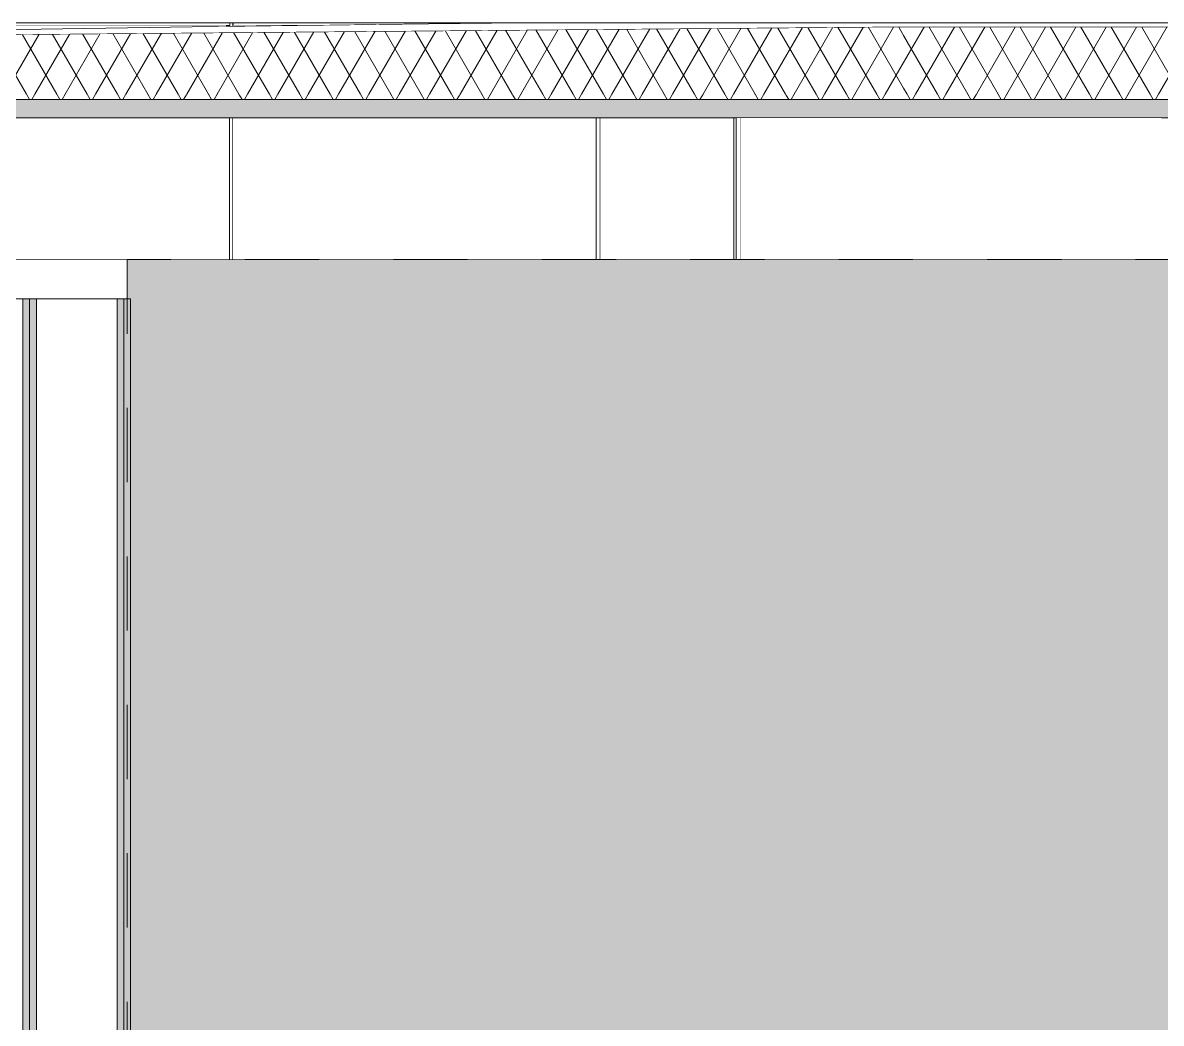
# Model space of a CAD drawing. Header units: millimetres. Extents: x -46169 to 135069, y -86316 to 18123.
# Drawn here: x 110978 to 113142, y -71232 to -69330 of the extents above; entities that cross this region are included whole.
import ezdxf

# ---------------------------------------------------------------- set-up
doc = ezdxf.new("R2010")
doc.units = ezdxf.units.MM
doc.header["$MEASUREMENT"] = 0
doc.linetypes.add('Dashed', pattern=[2822.222233, 1411.111116, -1411.111116])
doc.linetypes.add('Wipeout_Contour', pattern=[1000, 0, -1000])
for name, color, linetype, lineweight in [('0_Pen_No__85', 8, 'Continuous', 20), ('A-20-M_Roof_Pen_No__85', 8, 'Continuous', 20), ('A-20-M_Roof_Pen_No__93', 8, 'Continuous', 13), ('A-95-P_Drawing_Pen_No__2', 8, 'Continuous', 15), ('New_A-20-M_Roof_Pen_No__4', 7, 'Continuous', 20), ('New_A-20-M_Roof_Pen_No__85', 8, 'Continuous', 20), ('New_A-25-M_Curtain_Wall_Pen_No__87', 8, 'Continuous', 20), ('New_A-25-M_Wall_Ext_Pen_No__1', 7, 'Continuous', 13), ('New_A-25-M_Wall_Ext_Pen_No__87', 8, 'Continuous', 20), ('New_A-25-M_Wall_Int_Pen_No__87', 8, 'Continuous', 20)]:
    doc.layers.add(name, color=color, linetype=linetype, lineweight=lineweight)
for name, color, linetype in [('A-20-M_Roof', 7, 'Continuous'), ('New_A-20-M_Roof', 7, 'Continuous'), ('New_A-25-M_Curtain_Wall', 7, 'Continuous'), ('New_A-25-M_Wall_Ext', 7, 'Continuous'), ('New_A-25-M_Wall_Int', 7, 'Continuous')]:
    doc.layers.add(name, color=color, linetype=linetype)
for name, color, linetype, lineweight, true_color in [('A-20-M_Roof_Pen_No__53', 7, 'Continuous', 35, 0x444444), ('A-95-P_Drawing_Pen_No__62', 7, 'Continuous', 20, 0xaaaaaa), ('New_A-20-M_Roof_Pen_No__149', 7, 'Continuous', 0, 0x2a2a2a), ('New_A-20-M_Roof_Pen_No__81', 7, 'Continuous', 20, 0x6a6a6a), ('New_A-25-M_Wall_Ext_Pen_No__107', 7, 'Continuous', 15, 0xa6a6a6)]:
    doc.layers.add(name, color=color, linetype=linetype, lineweight=lineweight, true_color=true_color)
pattern_1 = [(60, (188935.42, -81480.184), (-43.30127, 25), []), (120, (188935.42, -81480.184), (43.30127, 25), [])]

# ---------------------------------------------------------------- blocks, each defined once
blk = doc.blocks.new('Section Elem_15_3', base_point=(188935.4, -81480.2))
at = {"layer": 'New_A-25-M_Wall_Int_Pen_No__87', "linetype": 'Continuous'}
blk.add_line((109939.9, -69780.2), (117938.8, -69780.2), dxfattribs=at)
blk = doc.blocks.new('Section Elem_89_3', base_point=(188935.4, -81480.2))
at = {"layer": 'New_A-25-M_Wall_Ext_Pen_No__107', "linetype": 'Continuous'}
for points in [[(110991.2, -69855.2), (110978.3, -69855.2), (110978.3, -77505.2), (110991.2, -77505.2)], [(111004.1, -69855.2), (110991.2, -69855.2), (110991.2, -77505.2), (111004.1, -77505.2)], [(111183.2, -77505.2), (111183.2, -69855.2), (111170.3, -69855.2), (111170.3, -77505.2)]]:
    blk.add_hatch(color=256, dxfattribs=at).paths.add_polyline_path(points)
at = {"layer": 'New_A-25-M_Wall_Ext_Pen_No__1', "linetype": 'Continuous'}
for p, q in [((110978.3, -69855.2), (110978.3, -77430.2)), ((110991.2, -69855.2), (110991.2, -77505.2)), ((111170.3, -69855.2), (111170.3, -77505.2)), ((111183.2, -69855.2), (111183.2, -73230.2))]:
    blk.add_line(p, q, dxfattribs=at)
at = {"layer": 'New_A-25-M_Wall_Ext_Pen_No__87', "linetype": 'Continuous'}
blk.add_line((110865.9, -69855.2), (110978.3, -69855.2), dxfattribs=at)
at = {"color": 254, "linetype": 'Wipeout_Contour', "lineweight": 0, "ltscale": 533334.711093}
blk.add_wipeout([(111157.4, -69855.2), (111004.1, -69855.2), (111004.1, -77505.2), (111157.4, -77505.2)], dxfattribs=at).dxf.layer = 'New_A-25-M_Wall_Ext'
at = {"layer": 'New_A-25-M_Wall_Ext_Pen_No__107', "linetype": 'Continuous'}
blk.add_hatch(color=256, dxfattribs=at).paths.add_polyline_path([(111170.3, -69855.2), (111157.4, -69855.2), (111157.4, -77505.2), (111170.3, -77505.2)])
at = {"layer": 'New_A-25-M_Wall_Ext_Pen_No__1', "linetype": 'Continuous'}
for p, q in [((111004.1, -69855.2), (111004.1, -77505.2)), ((111157.4, -69855.2), (111157.4, -77505.2))]:
    blk.add_line(p, q, dxfattribs=at)
at = {"layer": 'New_A-25-M_Wall_Ext_Pen_No__1', "linetype": 'Continuous', "flags": 128}
blk.add_lwpolyline([(111183.2, -69855.2), (111170.3, -69855.2), (111157.4, -69855.2), (111004.1, -69855.2), (110991.2, -69855.2), (110978.3, -69855.2)], dxfattribs=at)
blk = doc.blocks.new('Section Elem_132_3', base_point=(188935.4, -81480.2))
at = {"color": 254, "linetype": 'Wipeout_Contour', "lineweight": 0, "ltscale": 524752.176407}
blk.add_wipeout([(111371.4, -69335.2), (111364.4, -69335.2), (111364.4, -69337.1), (111371.4, -69337)], dxfattribs=at).dxf.layer = 'New_A-25-M_Curtain_Wall'
at = {"color": 254, "linetype": 'Wipeout_Contour', "lineweight": 0, "ltscale": 525407.907297}
blk.add_wipeout([(111364.4, -69511.2), (111364.4, -69780.2), (111371.4, -69780.2), (111371.4, -69511.2)], dxfattribs=at).dxf.layer = 'New_A-25-M_Curtain_Wall'
at = {"color": 254, "linetype": 'Wipeout_Contour', "lineweight": 0, "ltscale": 787152.780713}
blk.add_wipeout([(111371.4, -69335.2), (111371.4, -69337), (111377.9, -69336.9), (111377.9, -69330.2), (111372, -69330.2), (111372, -69335.2)], dxfattribs=at).dxf.layer = 'New_A-25-M_Curtain_Wall'
at = {"color": 254, "linetype": 'Wipeout_Contour', "lineweight": 0, "ltscale": 525430.827746}
blk.add_wipeout([(111371.4, -69780.2), (111377.9, -69780.2), (111377.9, -69511.2), (111371.4, -69511.2)], dxfattribs=at).dxf.layer = 'New_A-25-M_Curtain_Wall'
at = {"layer": 'New_A-25-M_Curtain_Wall_Pen_No__87', "linetype": 'Continuous'}
for p, q in [((111371.4, -69337), (111371.4, -69335.2)), ((111377.9, -69336.9), (111377.9, -69330.2)), ((111371.4, -69780.2), (111371.4, -69511.2)), ((111377.9, -69780.2), (111377.9, -69511.2))]:
    blk.add_line(p, q, dxfattribs=at)
blk = doc.blocks.new('Section Elem_133_3', base_point=(188935.4, -81480.2))
at = {"color": 254, "linetype": 'Wipeout_Contour', "lineweight": 0, "ltscale": 656875.07819}
blk.add_wipeout([(111929.4, -69330.2), (111378.5, -69330.2), (111378.5, -69335.2), (111514.5, -69335.2), (111749.6, -69332.2)], dxfattribs=at).dxf.layer = 'New_A-25-M_Curtain_Wall'
at = {"color": 254, "linetype": 'Wipeout_Contour', "lineweight": 0, "ltscale": 524780.031255}
blk.add_wipeout([(111378.5, -69330.2), (111377.9, -69330.2), (111377.9, -69335.2), (111378.5, -69335.2)], dxfattribs=at).dxf.layer = 'New_A-25-M_Curtain_Wall'
at = {"layer": 'New_A-25-M_Curtain_Wall_Pen_No__87', "linetype": 'Continuous'}
for p, q in [((111377.9, -69335.2), (111378.5, -69335.2)), ((111378.5, -69335.2), (111378.5, -69330.2)), ((111514.5, -69335.2), (111378.5, -69335.2))]:
    blk.add_line(p, q, dxfattribs=at)
blk = doc.blocks.new('Section Elem_134_3', base_point=(188935.4, -81480.2))
at = {"color": 254, "linetype": 'Wipeout_Contour', "lineweight": 0, "ltscale": 523784.078052}
blk.add_wipeout([(111372, -69335.2), (111372, -69330.2), (110797.5, -69330.2), (110797.5, -69335.2)], dxfattribs=at).dxf.layer = 'New_A-25-M_Curtain_Wall'
at = {"layer": 'New_A-25-M_Curtain_Wall_Pen_No__87', "linetype": 'Continuous'}
blk.add_line((111372, -69335.2), (111372, -69330.2), dxfattribs=at)
at = {"color": 254, "linetype": 'Wipeout_Contour', "lineweight": 0, "ltscale": 522808.123943}
blk.add_wipeout([(110797.5, -69330.2), (110796.8, -69330.2), (110796.8, -69335.2), (110797.5, -69335.2)], dxfattribs=at).dxf.layer = 'New_A-25-M_Curtain_Wall'
at = {"layer": 'New_A-25-M_Curtain_Wall_Pen_No__87', "linetype": 'Continuous'}
for p, q in [((110796.8, -69335.2), (110797.5, -69335.2)), ((110797.5, -69335.2), (110797.5, -69330.2)), ((111372, -69335.2), (110797.5, -69335.2))]:
    blk.add_line(p, q, dxfattribs=at)
blk = doc.blocks.new('Section Elem_135_3', base_point=(188935.4, -81480.2))
at = {"color": 254, "linetype": 'Wipeout_Contour', "lineweight": 0, "ltscale": 393705.246268}
blk.add_wipeout([(111377.9, -69336.9), (111514.5, -69335.2), (111377.9, -69335.2)], dxfattribs=at).dxf.layer = 'New_A-25-M_Curtain_Wall'
at = {"color": 254, "linetype": 'Wipeout_Contour', "lineweight": 0, "ltscale": 526603.193231}
blk.add_wipeout([(111377.9, -69780.2), (112062.1, -69780.2), (112062.1, -69511.2), (111377.9, -69511.2)], dxfattribs=at).dxf.layer = 'New_A-25-M_Curtain_Wall'
blk = doc.blocks.new('Section Elem_136_3', base_point=(188935.4, -81480.2))
at = {"color": 254, "linetype": 'Wipeout_Contour', "lineweight": 0, "ltscale": 785714.629317}
blk.add_wipeout([(111364.4, -69335.2), (110796.8, -69335.2), (110796.8, -69345.6), (110907.5, -69343.7), (111300.4, -69337.9), (111364.4, -69337.1)], dxfattribs=at).dxf.layer = 'New_A-25-M_Curtain_Wall'
at = {"color": 254, "linetype": 'Wipeout_Contour', "lineweight": 0, "ltscale": 524434.228428}
blk.add_wipeout([(110796.8, -69780.2), (111364.4, -69780.2), (111364.4, -69511.2), (110796.8, -69511.2)], dxfattribs=at).dxf.layer = 'New_A-25-M_Curtain_Wall'
blk = doc.blocks.new('Section Elem_137_3', base_point=(188935.4, -81480.2))
at = {"color": 254, "linetype": 'Wipeout_Contour', "lineweight": 0, "ltscale": 527775.286854}
blk.add_wipeout([(112062.1, -69511.2), (112062.1, -69780.2), (112068.5, -69780.2), (112068.5, -69511.2)], dxfattribs=at).dxf.layer = 'New_A-25-M_Curtain_Wall'
at = {"color": 254, "linetype": 'Wipeout_Contour', "lineweight": 0, "ltscale": 527798.777824}
blk.add_wipeout([(112068.5, -69780.2), (112076, -69780.2), (112076, -69511.2), (112068.5, -69511.2)], dxfattribs=at).dxf.layer = 'New_A-25-M_Curtain_Wall'
at = {"layer": 'New_A-25-M_Curtain_Wall_Pen_No__87', "linetype": 'Continuous'}
for p, q in [((112068.5, -69780.2), (112068.5, -69511.2)), ((112076, -69780.2), (112076, -69511.2))]:
    blk.add_line(p, q, dxfattribs=at)
blk = doc.blocks.new('Section Elem_138_3', base_point=(188935.4, -81480.2))
at = {"layer": 'New_A-25-M_Curtain_Wall_Pen_No__87', "linetype": 'Continuous'}
blk.add_line((111371.4, -69330.2), (111372, -69330.2), dxfattribs=at)
blk = doc.blocks.new('Section Elem_139_3', base_point=(188935.4, -81480.2))
at = {"color": 254, "linetype": 'Wipeout_Contour', "lineweight": 0, "ltscale": 528232.404602}
blk.add_wipeout([(112076, -69780.2), (112323.7, -69780.2), (112323.7, -69511.2), (112076, -69511.2)], dxfattribs=at).dxf.layer = 'New_A-25-M_Curtain_Wall'
blk = doc.blocks.new('Section Elem_140_3', base_point=(188935.4, -81480.2))
at = {"color": 254, "linetype": 'Wipeout_Contour', "lineweight": 0, "ltscale": 528663.531035}
blk.add_wipeout([(112323.7, -69780.2), (112329.7, -69780.2), (112329.7, -69511.2), (112323.7, -69511.2)], dxfattribs=at).dxf.layer = 'New_A-25-M_Curtain_Wall'
at = {"color": 254, "linetype": 'Wipeout_Contour', "lineweight": 0, "ltscale": 528681.769277}
blk.add_wipeout([(112329.7, -69780.2), (112334.4, -69780.2), (112334.4, -69511.2), (112329.7, -69511.2)], dxfattribs=at).dxf.layer = 'New_A-25-M_Curtain_Wall'
at = {"layer": 'New_A-25-M_Curtain_Wall_Pen_No__87', "linetype": 'Continuous'}
blk.add_line((112329.7, -69780.2), (112329.7, -69511.2), dxfattribs=at)
blk = doc.blocks.new('Section Elem_156_3', base_point=(188935.4, -81480.2))
at = {"layer": 'New_A-20-M_Roof_Pen_No__4', "linetype": 'Continuous'}
blk.add_line((130811.6, -69511.2), (109981, -69511.2), dxfattribs=at)
at = {"color": 254, "linetype": 'Wipeout_Contour', "lineweight": 0, "ltscale": 556398.798092}
blk.add_wipeout([(109981, -69466.2), (109981, -69476.2), (130811.6, -69476.2), (130811.6, -69466.2)], dxfattribs=at).dxf.layer = 'New_A-20-M_Roof'
at = {"layer": 'New_A-20-M_Roof_Pen_No__81', "linetype": 'Continuous', "lineweight": 0, "true_color": 0x353535}
blk.add_hatch(color=250, dxfattribs=at).paths.add_polyline_path([(109981, -69476.2), (109981, -69511.2), (130811.6, -69511.2), (130811.6, -69476.2)])
at = {"layer": 'New_A-20-M_Roof_Pen_No__85', "linetype": 'Continuous'}
h = blk.add_hatch(dxfattribs=at)
h.set_pattern_fill('Batt_Insulation_0003', color=256, style=0, pattern_type=2)
h.set_pattern_definition(pattern_1)
h.paths.add_polyline_path([(109981, -69466.2), (109981, -69476.2), (130811.6, -69476.2), (130811.6, -69466.2)])
at = {"layer": 'New_A-20-M_Roof_Pen_No__149', "linetype": 'Continuous'}
blk.add_line((130811.6, -69476.2), (109981, -69476.2), dxfattribs=at)
blk = doc.blocks.new('Section Elem_158_3', base_point=(188935.4, -81480.2))
at = {"color": 254, "linetype": 'Wipeout_Contour', "lineweight": 0, "ltscale": 521590.859677}
blk.add_wipeout([(110382.2, -69366.2), (110382.2, -69376.2), (110448.3, -69376.2), (110448.3, -69356.4)], dxfattribs=at).dxf.layer = 'A-20-M_Roof'
at = {"layer": 'A-20-M_Roof_Pen_No__93', "linetype": 'Continuous'}
blk.add_line((110382.2, -69366.2), (110382.2, -69376.2), dxfattribs=at)
at = {"color": 254, "linetype": 'Wipeout_Contour', "lineweight": 0, "ltscale": 655959.53196}
blk.add_wipeout([(110464.6, -69356.4), (110448.3, -69356.4), (110448.3, -69466.2), (112652.6, -69466.2), (112652.6, -69337.4)], dxfattribs=at).dxf.layer = 'A-20-M_Roof'
at = {"layer": 'A-20-M_Roof_Pen_No__85', "linetype": 'Continuous'}
h = blk.add_hatch(dxfattribs=at)
h.set_pattern_fill('Batt_Insulation_0003', color=256, style=0, pattern_type=2)
h.set_pattern_definition(pattern_1)
h.paths.add_polyline_path([(110464.6, -69356.4), (110448.3, -69356.4), (110448.3, -69466.2), (112652.6, -69466.2), (112652.6, -69337.4)])
at = {"layer": 'A-20-M_Roof_Pen_No__53', "linetype": 'Continuous'}
for p, q in [((110448.3, -69356.4), (110448.3, -69376.2)), ((110448.3, -69376.2), (110448.3, -69466.2))]:
    blk.add_line(p, q, dxfattribs=at)
at = {"layer": 'A-20-M_Roof_Pen_No__53', "linetype": 'Continuous', "flags": 128}
blk.add_lwpolyline([(112652.6, -69337.4), (110464.6, -69356.4), (110448.3, -69356.4)], dxfattribs=at)
at = {"layer": 'A-20-M_Roof_Pen_No__93', "linetype": 'Continuous'}
blk.add_line((110448.3, -69356.4), (110382.2, -69366.2), dxfattribs=at)
blk = doc.blocks.new('Section Elem_159_3', base_point=(188935.4, -81480.2))
at = {"color": 254, "linetype": 'Wipeout_Contour', "lineweight": 0, "ltscale": 560793.735777}
blk.add_wipeout([(112652.6, -69466.2), (130811.6, -69466.2), (130811.6, -69337.4), (112652.6, -69337.4)], dxfattribs=at).dxf.layer = 'A-20-M_Roof'
at = {"layer": 'A-20-M_Roof_Pen_No__85', "linetype": 'Continuous'}
h = blk.add_hatch(dxfattribs=at)
h.set_pattern_fill('Batt_Insulation_0003', color=256, style=0, pattern_type=2)
h.set_pattern_definition(pattern_1)
h.paths.add_polyline_path([(112652.6, -69466.2), (130811.6, -69466.2), (130811.6, -69337.4), (112652.6, -69337.4)])
at = {"layer": 'A-20-M_Roof_Pen_No__53', "linetype": 'Continuous'}
blk.add_line((130811.6, -69337.4), (112652.6, -69337.4), dxfattribs=at)
blk = doc.blocks.new('Section Elem_160_3', base_point=(188935.4, -81480.2))
at = {"color": 254, "linetype": 'Wipeout_Contour', "lineweight": 0, "ltscale": 526653.3635}
blk.add_wipeout([(111014.6, -69351.7), (111326.4, -69348.9), (112799.6, -69330.2), (112555.8, -69330.2)], dxfattribs=at).dxf.layer = 'A-20-M_Roof'
at = {"color": 254, "linetype": 'Wipeout_Contour', "lineweight": 0, "ltscale": 677869.23889}
blk.add_wipeout([(112799.6, -69330.2), (111326.4, -69348.9), (112652.6, -69337.4), (123688.8, -69337.4), (121890.5, -69330.2)], dxfattribs=at).dxf.layer = 'A-20-M_Roof'
at = {"color": 254, "linetype": 'Wipeout_Contour', "lineweight": 0, "ltscale": 525664.08469}
blk.add_wipeout([(112232.2, -69330.2), (110726.2, -69354.2), (111014.6, -69351.7), (112555.8, -69330.2)], dxfattribs=at).dxf.layer = 'A-20-M_Roof'
at = {"color": 254, "linetype": 'Wipeout_Contour', "lineweight": 0, "ltscale": 1699910.593799582}
blk.add_wipeout([(109971.8, -69366.2), (110431.9, -69358.9), (110448.3, -69356.4), (110464.6, -69356.4), (110726.2, -69354.2), (112232.2, -69330.2), (111929.4, -69330.2), (111749.6, -69332.2), (111300.4, -69337.9), (110907.5, -69343.7), (110575.1, -69349.5), (110306.5, -69355.2), (110104.7, -69360.8)], dxfattribs=at).dxf.layer = 'A-20-M_Roof'
at = {"layer": 'A-20-M_Roof_Pen_No__93', "linetype": 'Continuous'}
for p, q in [((111300.4, -69337.9), (110907.5, -69343.7)), ((111749.6, -69332.2), (111300.4, -69337.9)), ((111929.4, -69330.2), (111749.6, -69332.2))]:
    blk.add_line(p, q, dxfattribs=at)
blk = doc.blocks.new('Section Elem_179_3', base_point=(188935.4, -81480.2))
at = {"color": 254, "linetype": 'Wipeout_Contour', "lineweight": 0, "ltscale": 528703.639906}
blk.add_wipeout([(112334.4, -69780.2), (112342.6, -69780.2), (112342.6, -69511.2), (112334.4, -69511.2)], dxfattribs=at).dxf.layer = 'New_A-25-M_Curtain_Wall'
at = {"layer": 'New_A-25-M_Curtain_Wall_Pen_No__87', "linetype": 'Continuous'}
for p, q in [((112334.4, -69780.2), (112334.4, -69511.2)), ((112342.6, -69780.2), (112342.6, -69511.2))]:
    blk.add_line(p, q, dxfattribs=at)
blk = doc.blocks.new('Section Elem_183_3', base_point=(188935.4, -81480.2))
at = {"color": 254, "linetype": 'Wipeout_Contour', "lineweight": 0, "ltscale": 530078.571783}
blk.add_wipeout([(112342.6, -69780.2), (113142.5, -69780.2), (113142.5, -69511.2), (112342.6, -69511.2)], dxfattribs=at).dxf.layer = 'New_A-25-M_Curtain_Wall'
blk = doc.blocks.new('I-08 Lecture Theatre Elevation_STORY_MARKER', base_point=(188935.4, -81480.2))
at = {"layer": '0_Pen_No__85', "linetype": 'Continuous'}
blk.add_line((109406.9, -69330.2), (130811.6, -69330.2), dxfattribs=at)

msp = doc.modelspace()

# ---------------------------------------------------------------- block references
at = {"layer": 'New_A-25-M_Wall_Int'}
msp.add_blockref('Section Elem_15_3', (188935.4, -81480.2), dxfattribs=at)

# ---------------------------------------------------------------- next in the draw order: block references
at = {"layer": 'New_A-25-M_Curtain_Wall'}
msp.add_blockref('Section Elem_132_3', (188935.4, -81480.2), dxfattribs=at)
at = {"layer": 'New_A-25-M_Wall_Ext'}
msp.add_blockref('Section Elem_89_3', (188935.4, -81480.2), dxfattribs=at)

# ---------------------------------------------------------------- next in the draw order: block references
at = {"layer": 'New_A-25-M_Curtain_Wall'}
msp.add_blockref('Section Elem_133_3', (188935.4, -81480.2), dxfattribs=at)

# ---------------------------------------------------------------- next in the draw order: block references
msp.add_blockref('Section Elem_134_3', (188935.4, -81480.2), dxfattribs=at)

# ---------------------------------------------------------------- next in the draw order: block references
for name in ['Section Elem_136_3', 'Section Elem_135_3']:
    msp.add_blockref(name, (188935.4, -81480.2), dxfattribs=at)

# ---------------------------------------------------------------- next in the draw order: block references
for name in ['Section Elem_138_3', 'Section Elem_137_3']:
    msp.add_blockref(name, (188935.4, -81480.2), dxfattribs=at)

# ---------------------------------------------------------------- next in the draw order: block references
msp.add_blockref('Section Elem_139_3', (188935.4, -81480.2), dxfattribs=at)

# ---------------------------------------------------------------- next in the draw order: block references
msp.add_blockref('Section Elem_140_3', (188935.4, -81480.2), dxfattribs=at)

# ---------------------------------------------------------------- next in the draw order: block references
at = {"layer": 'New_A-20-M_Roof'}
msp.add_blockref('Section Elem_156_3', (188935.4, -81480.2), dxfattribs=at)

# ---------------------------------------------------------------- next in the draw order: block references
at = {"layer": 'A-20-M_Roof'}
msp.add_blockref('Section Elem_158_3', (188935.4, -81480.2), dxfattribs=at)
at = {"layer": 'New_A-25-M_Curtain_Wall'}
msp.add_blockref('Section Elem_179_3', (188935.4, -81480.2), dxfattribs=at)

# ---------------------------------------------------------------- next in the draw order: block references
at = {"layer": 'A-20-M_Roof'}
msp.add_blockref('Section Elem_159_3', (188935.4, -81480.2), dxfattribs=at)
at = {"layer": 'New_A-25-M_Curtain_Wall'}
msp.add_blockref('Section Elem_183_3', (188935.4, -81480.2), dxfattribs=at)

# ---------------------------------------------------------------- next in the draw order: hatches: boundary and pattern name
at = {"layer": 'A-95-P_Drawing_Pen_No__62', "linetype": 'Continuous', "ltscale": 0.1}
h = msp.add_hatch(dxfattribs=at)
h.set_pattern_fill('Brass_Bronze_0003', color=256, style=0, pattern_type=2)
h.set_pattern_definition([(45, (188935.42, -81480.18), (-91.92388, 91.92388), []), (45, (188889.46, -81434.22), (-91.92388, 91.92388), [97.5, -32.5])])
h.paths.add_polyline_path([(111176.8, -69780.2), (111176.8, -72780.2), (130795.9, -72780.2), (130795.9, -70222.2), (130795.9, -69780.2)])

# ---------------------------------------------------------------- next in the draw order: linework, layer by layer
at = {"layer": 'A-95-P_Drawing_Pen_No__2', "linetype": 'Dashed', "ltscale": 0.1, "flags": 128}
msp.add_lwpolyline([(111176.8, -69780.2), (111176.8, -72780.2), (130795.9, -72780.2), (130795.9, -70222.2), (130795.9, -69780.2)], close=True, dxfattribs=at)

# ---------------------------------------------------------------- next in the draw order: block references
at = {"layer": 'A-20-M_Roof'}
msp.add_blockref('Section Elem_160_3', (188935.4, -81480.2), dxfattribs=at)

# ---------------------------------------------------------------- next in the draw order: block references
at = {"linetype": 'Continuous', "lineweight": 0}
msp.add_blockref('I-08 Lecture Theatre Elevation_STORY_MARKER', (188935.4, -81480.2), dxfattribs=at)

doc.saveas('drawing.dxf')
